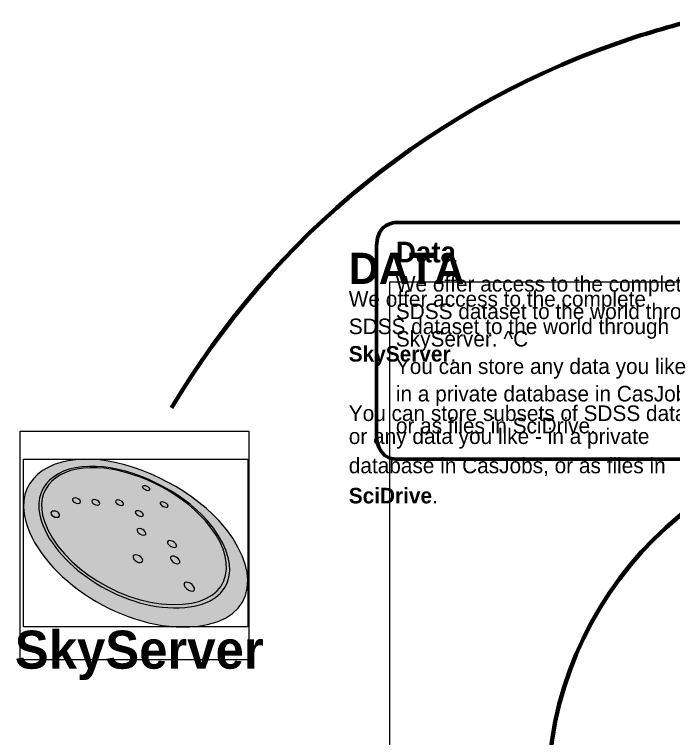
# Model space of a CAD drawing. Header units: inches. Extents: x -201 to 1228, y -1214 to 217.
# Drawn here: x -201 to 317, y -455 to 115 of the extents above; entities that cross this region are included whole.
import ezdxf

# ---------------------------------------------------------------- set-up
doc = ezdxf.new("R2010")
doc.units = ezdxf.units.IN
doc.header["$MEASUREMENT"] = 0
doc.layers.add('Layer 1', color=7, linetype='Continuous')

# ---------------------------------------------------------------- blocks, each defined once
blk = doc.blocks.new('block 4')
at = {"layer": 'Layer 1', "lineweight": 0}
blk.add_lwpolyline([(94.14, -95.43), (904.26, -95.43), (904.26, -905.54), (94.14, -905.54), (94.14, -95.43)], dxfattribs=at)
at = {"layer": 'Layer 1', "color": 251, "lineweight": 211, "true_color": 0x4d4d4d}
blk.add_open_spline([(218.45, -498.5), (218.45, -341.96), (345.35, -215.05), (501.89, -215.05)], degree=3, dxfattribs=at)
blk = doc.blocks.new('block 3')
at = {"layer": 'Layer 1', "lineweight": 0}
blk.add_lwpolyline([(94.14, -95.43), (904.26, -95.43), (904.26, -905.54), (94.14, -905.54), (94.14, -95.43)], dxfattribs=at)
at = {"layer": 'Layer 1'}
blk.add_blockref('block 4', (0, 0), dxfattribs=at)
blk = doc.blocks.new('block 2')
at = {"layer": 'Layer 1'}
blk.add_blockref('block 3', (0, 0), dxfattribs=at)
blk = doc.blocks.new('block 10')
at = {"layer": 'Layer 1', "true_color": 0xffffff}
h = blk.add_hatch(color=7, dxfattribs=at)
h.dxf.hatch_style = 2
edge = h.paths.add_edge_path()
edge.add_spline(control_points=[(-40.32, -283.48), (-7.28, -319.36), (-8.33, -361.27), (-58.11, -366.39), (-114.62, -372.19), (-180.15, -327.93), (-192.36, -284.05), (-201.27, -252.01), (-175.98, -233.28), (-140.39, -235.04), (-107.37, -236.67), (-65.69, -255.94), (-40.32, -283.48)], knot_values=[0, 0, 0, 0, 1, 1, 1, 2, 2, 2, 3, 3, 3, 4, 4, 4, 4], degree=3, periodic=0)
edge.add_line((-40.32, -283.48), (-40.32, -283.48))
at = {"layer": 'Layer 1', "true_color": 0x6357a5}
h = blk.add_hatch(color=185, dxfattribs=at)
h.dxf.hatch_style = 2
edge = h.paths.add_edge_path()
edge.add_spline(control_points=[(-51.02, -283.52), (-25.03, -313.2), (-28.64, -345.76), (-68.99, -349.03), (-113.57, -352.64), (-165.86, -318.95), (-177.74, -283.99), (-186.92, -256.99), (-166.73, -240.34), (-136.26, -241.64), (-107.7, -242.84), (-71.8, -259.78), (-51.02, -283.52)], knot_values=[0, 0, 0, 0, 1, 1, 1, 2, 2, 2, 3, 3, 3, 4, 4, 4, 4], degree=3, periodic=0)
edge.add_line((-51.02, -283.52), (-51.02, -283.52))
at = {"layer": 'Layer 1', "lineweight": 0}
blk.add_lwpolyline([(-196.77, -212.81), (-16.94, -212.81), (-16.94, -392.64), (-196.77, -392.64), (-196.77, -212.81)], dxfattribs=at)
for points in [[(-40.32, -283.48), (-7.28, -319.36), (-8.33, -361.27), (-58.11, -366.39), (-114.62, -372.19), (-180.15, -327.93), (-192.36, -284.05), (-201.27, -252.01), (-175.98, -233.28), (-140.39, -235.04), (-107.37, -236.67), (-65.69, -255.94), (-40.32, -283.48)], [(-49.34, -283.51), (-22.31, -314.15), (-25.61, -348.08), (-67.38, -351.59), (-113.73, -355.5), (-167.99, -320.28), (-179.98, -284), (-189.16, -256.22), (-168.2, -239.22), (-136.92, -240.58), (-107.64, -241.86), (-70.83, -259.17), (-49.34, -283.51)], [(-51.02, -283.52), (-25.03, -313.2), (-28.64, -345.76), (-68.99, -349.03), (-113.57, -352.64), (-165.86, -318.95), (-177.74, -283.99), (-186.92, -256.99), (-166.73, -240.34), (-136.26, -241.64), (-107.7, -242.84), (-71.8, -259.78), (-51.02, -283.52)], [(-95.14, -257.69), (-94.35, -258.7), (-94.84, -259.5), (-96.24, -259.46), (-97.65, -259.42), (-99.42, -258.56), (-100.19, -257.54), (-100.96, -256.54), (-100.45, -255.76), (-99.06, -255.8), (-97.68, -255.85), (-95.93, -256.69), (-95.14, -257.69)], [(-149.44, -267.57), (-148.84, -268.77), (-149.71, -269.74), (-151.4, -269.71), (-153.09, -269.69), (-154.93, -268.68), (-155.5, -267.48), (-156.06, -266.28), (-155.16, -265.35), (-153.5, -265.38), (-151.84, -265.41), (-150.03, -266.39), (-149.44, -267.57)], [(-134.3, -268.9), (-133.63, -270.09), (-134.4, -271.05), (-136.04, -271.03), (-137.69, -271.01), (-139.55, -270.01), (-140.2, -268.81), (-140.84, -267.62), (-140.03, -266.69), (-138.42, -266.72), (-136.8, -266.75), (-134.97, -267.72), (-134.3, -268.9)], [(-115.75, -269.13), (-114.99, -270.3), (-115.64, -271.24), (-117.21, -271.22), (-118.79, -271.2), (-120.68, -270.22), (-121.41, -269.05), (-122.13, -267.88), (-121.45, -266.97), (-119.9, -267), (-118.35, -267.02), (-116.5, -267.98), (-115.75, -269.13)], [(-80.92, -270.64), (-80.01, -271.78), (-80.44, -272.7), (-81.91, -272.68), (-83.37, -272.66), (-85.29, -271.71), (-86.18, -270.57), (-87.06, -269.44), (-86.59, -268.54), (-85.15, -268.57), (-83.71, -268.59), (-81.82, -269.52), (-80.92, -270.64)], [(-165.89, -278.14), (-165.35, -279.49), (-166.39, -280.59), (-168.24, -280.59), (-170.09, -280.59), (-172.01, -279.47), (-172.52, -278.11), (-173.02, -276.77), (-171.95, -275.7), (-170.14, -275.72), (-168.33, -275.73), (-166.43, -276.81), (-165.89, -278.14)], [(-100.19, -277.66), (-99.33, -278.9), (-99.91, -279.92), (-101.49, -279.92), (-103.09, -279.91), (-105.07, -278.88), (-105.9, -277.62), (-106.73, -276.38), (-106.12, -275.4), (-104.56, -275.41), (-102.99, -275.42), (-101.05, -276.42), (-100.19, -277.66)], [(-98.33, -292.01), (-97.39, -293.43), (-97.99, -294.61), (-99.69, -294.63), (-101.4, -294.65), (-103.53, -293.5), (-104.44, -292.07), (-105.33, -290.65), (-104.69, -289.51), (-103.01, -289.5), (-101.34, -289.48), (-99.25, -290.6), (-98.33, -292.01)], [(-74.26, -301.61), (-73.16, -303.12), (-73.62, -304.39), (-75.31, -304.43), (-77, -304.47), (-79.26, -303.26), (-80.33, -301.74), (-81.39, -300.24), (-80.88, -299.01), (-79.22, -298.98), (-77.56, -298.95), (-75.35, -300.12), (-74.26, -301.61)], [(-100.8, -313.03), (-99.78, -314.73), (-100.47, -316.19), (-102.35, -316.26), (-104.25, -316.33), (-106.59, -314.98), (-107.58, -313.26), (-108.55, -311.56), (-107.81, -310.15), (-105.96, -310.09), (-104.11, -310.04), (-101.81, -311.34), (-100.8, -313.03)], [(-71.71, -313.95), (-70.53, -315.62), (-71, -317.05), (-72.78, -317.12), (-74.56, -317.19), (-76.95, -315.87), (-78.1, -314.19), (-79.23, -312.52), (-78.71, -311.14), (-76.96, -311.08), (-75.22, -311.03), (-72.87, -312.3), (-71.71, -313.95)], [(-60.33, -334.94), (-58.98, -336.89), (-59.4, -338.59), (-61.3, -338.72), (-63.21, -338.84), (-65.84, -337.33), (-67.15, -335.36), (-68.45, -333.42), (-67.97, -331.77), (-66.1, -331.66), (-64.24, -331.55), (-61.66, -333.01), (-60.33, -334.94)]]:
    blk.add_open_spline(points, degree=3, knots=[0, 0, 0, 0, 1, 1, 1, 2, 2, 2, 3, 3, 3, 4, 4, 4, 4], dxfattribs=at)
blk = doc.blocks.new('block 9')
at = {"layer": 'Layer 1', "lineweight": 0}
blk.add_lwpolyline([(-194.16, -234.93), (-17.75, -234.93), (-17.75, -366.9), (-194.16, -366.9), (-194.16, -234.93)], dxfattribs=at)
at = {"layer": 'Layer 1'}
blk.add_blockref('block 10', (0, 0), dxfattribs=at)
blk = doc.blocks.new('block 8')
at = {"layer": 'Layer 1'}
blk.add_blockref('block 9', (0, 0), dxfattribs=at)
blk = doc.blocks.new('block 20')
at = {"layer": 'Layer 1', "color": 158, "lineweight": 60, "true_color": 0x072241}
blk.add_open_spline([(412.38, -48.76), (412.38, -48.76), (98.78, -48.76), (98.78, -48.76), (98.63, -48.76), (83.58, -48.96), (83.58, -66.89), (83.58, -66.89), (83.58, -216.8), (83.58, -216.8), (83.58, -216.98), (83.76, -234.94), (98.78, -234.94), (98.78, -234.94), (346.04, -234.94), (346.04, -234.94), (346.04, -234.94), (400.4, -234.94), (400.4, -234.94), (400.4, -234.94), (412.38, -234.94), (412.38, -234.94), (412.54, -234.94), (427.58, -234.73), (427.58, -216.8), (427.58, -216.8), (427.58, -66.89), (427.58, -66.89), (427.58, -66.71), (427.41, -48.76), (412.38, -48.76)], degree=3, knots=[0, 0, 0, 0, 1, 1, 1, 2, 2, 2, 3, 3, 3, 4, 4, 4, 5, 5, 5, 6, 6, 6, 7, 7, 7, 8, 8, 8, 9, 9, 9, 10, 10, 10, 10], dxfattribs=at)
at = {"layer": 'Layer 1', "color": 149, "true_color": 0x3a4250, "attachment_point": 7}
for s, insert, char_height in [('\\fQuarkBold|b0|i0|c0|p34;\\W1;Data', (98.78, -80.4), 16.32), ('\\fQuarkLight|b0|i0|c0|p34;\\W1;We offer access to the complete ^C', (98.78, -106.8), 12.24), ('\\fQuarkLight|b0|i0|c0|p34;\\W1;SDSS dataset to the world through ^C', (98.78, -128.4), 12.24), ('\\fQuarkLight|b0|i0|c0|p34;\\W1;SkyServer. ^C', (98.78, -150), 12.24), ('\\fQuarkLight|b0|i0|c0|p34;\\W1;You can store any data you like ', (98.78, -171.6), 12.24), ('\\fQuarkLight|b0|i0|c0|p34;\\W1;in a private database in CasJobs, ', (98.78, -193.2), 12.24), ('\\fQuarkLight|b0|i0|c0|p34;\\W1;or as files in SciDrive.', (98.78, -214.8), 12.24)]:
    blk.add_mtext(s, dxfattribs=dict(at, insert=insert, char_height=char_height))

msp = doc.modelspace()

# ---------------------------------------------------------------- linework, layer by layer
at = {"layer": 'Layer 1', "color": 250, "lineweight": 211, "true_color": 0x231f20}
msp.add_open_spline([(-77.75, -194.63), (1.67, -61.05), (128.08, 45.37), (287.5, 97.16), (309.29, 104.24), (331.17, 110.13), (353.09, 114.87)], degree=3, knots=[0, 0, 0, 0, 1, 1, 1, 2, 2, 2, 2], dxfattribs=at)

# ---------------------------------------------------------------- block references
at = {"layer": 'Layer 1'}
for name in ['block 20', 'block 2', 'block 8']:
    msp.add_blockref(name, (0, 0), dxfattribs=at)

# ---------------------------------------------------------------- texts
at = {"layer": 'Layer 1', "color": 250, "true_color": 0x231f20, "attachment_point": 7}
for s, insert, char_height in [('\\fMyriad Pro|b1|i0|c0|p34;\\W1;DATA', (61.73, -97.06), 24.48), ('\\fMyriad Pro|b0|i0|c0|p34;\\W1;We offer access to the complete ', (61.73, -118.66), 12.24), ('\\fMyriad Pro|b0|i0|c0|p34;\\W1;SDSS dataset to the world through ', (61.73, -140.26), 12.24), ('\\fMyriad Pro|b1|i0|c0|p34;\\W1;SkyServer\\fMyriad Pro|b0|i0|c0|p34;.', (61.73, -161.86), 12.24), ('\\fMyriad Pro|b0|i0|c0|p34;\\W1;You can store subsets of SDSS data - ', (61.73, -205.06), 12.24), ('\\fMyriad Pro|b0|i0|c0|p34;\\W1;or any data you like - in a private ', (61.73, -226.66), 12.24), ('\\fMyriad Pro|b0|i0|c0|p34;\\W1;database in CasJobs, or as files in ', (61.73, -248.26), 12.24), ('\\fMyriad Pro|b1|i0|c0|p34;\\W1;SciDrive\\fMyriad Pro|b0|i0|c0|p34;.', (61.73, -269.86), 12.24), ('\\fQuarkBold|b0|i0|c0|p34;\\W1;SkyServer', (-201.04, -408.72), 29.92)]:
    msp.add_mtext(s, dxfattribs=dict(at, insert=insert, char_height=char_height))

doc.saveas('drawing.dxf')
